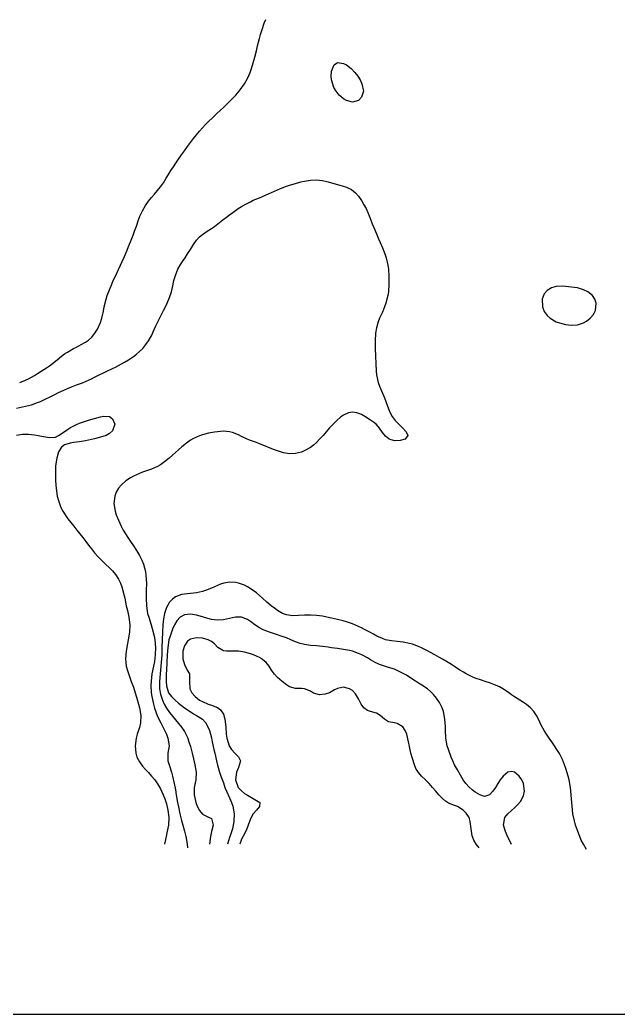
# Model space of a CAD drawing. Header units: metres. Extents: x 0 to 190, y 0 to 286.
# Drawn here: x 81.3 to 125.1, y 0 to 72.7 of the extents above; entities that cross this region are included whole.
import ezdxf

# ---------------------------------------------------------------- set-up
doc = ezdxf.new("R2010")
doc.units = ezdxf.units.M
doc.layers.add('engrave', color=7, linetype='Continuous')
doc.layers.add('outline', color=7, linetype='Continuous')

msp = doc.modelspace()

# ---------------------------------------------------------------- linework, layer by layer
at = {"layer": 'engrave'}
for points in [[(81.26, 46.21), (81.67, 46.37), (81.9, 46.48), (82.33, 46.73), (82.55, 46.87), (82.82, 47.04), (83.2, 47.28), (83.42, 47.43), (83.64, 47.59), (83.98, 47.87), (84.3, 48.14), (84.52, 48.3), (84.74, 48.44), (85.18, 48.69), (85.4, 48.8), (85.75, 48.98), (86.06, 49.16), (86.28, 49.31), (86.52, 49.53), (86.75, 49.81), (86.94, 50.11), (87.16, 50.61), (87.25, 50.91), (87.38, 51.43), (87.44, 51.74), (87.58, 52.3), (87.66, 52.57), (87.82, 53), (87.98, 53.4), (88.1, 53.68), (88.25, 54), (88.47, 54.47), (88.62, 54.79), (88.75, 55.06), (88.91, 55.44), (89.11, 55.89), (89.22, 56.17), (89.35, 56.49), (89.56, 57), (89.66, 57.28), (89.79, 57.65), (89.94, 58.11), (90.05, 58.39), (90.23, 58.78), (90.45, 59.17), (90.67, 59.48), (90.89, 59.75), (91.11, 60), (91.33, 60.25), (91.55, 60.53), (91.77, 60.83), (91.98, 61.15), (92.15, 61.43), (92.32, 61.71), (92.5, 61.98), (92.68, 62.26), (92.87, 62.54), (93.09, 62.86), (93.3, 63.17), (93.52, 63.47), (93.74, 63.77), (93.96, 64.05), (94.18, 64.33), (94.4, 64.6), (94.62, 64.85), (94.84, 65.09), (95.06, 65.31), (95.35, 65.58), (95.65, 65.86), (95.94, 66.13), (96.16, 66.34), (96.38, 66.55), (96.6, 66.77), (96.82, 66.99), (97.06, 67.24), (97.31, 67.52), (97.52, 67.8), (97.71, 68.07), (97.92, 68.45), (98.12, 68.9), (98.22, 69.18), (98.35, 69.6), (98.47, 70.01), (98.57, 70.48), (98.66, 70.84), (98.79, 71.39), (98.87, 71.67), (99.01, 72.12), (99.15, 72.5), (99.27, 72.78)], [(105.16, 66.84), (104.94, 66.97), (104.64, 67.24), (104.41, 67.52), (104.25, 67.8), (104.06, 68.35), (104.04, 68.63), (104.06, 68.98), (104.26, 69.46), (104.5, 69.62), (104.94, 69.56), (105.16, 69.45), (105.51, 69.18), (105.78, 68.9), (105.99, 68.63), (106.16, 68.35), (106.3, 68.07), (106.41, 67.52), (106.26, 67.09), (106.04, 66.84), (105.6, 66.71), (105.16, 66.84)], [(81.01, 44.34), (81.45, 44.42), (81.89, 44.52), (82.11, 44.58), (82.55, 44.74), (82.76, 44.83), (83.2, 45.03), (83.42, 45.14), (83.86, 45.36), (84.08, 45.47), (84.47, 45.65), (84.74, 45.77), (85.15, 45.93), (85.4, 46.03), (85.84, 46.19), (86.06, 46.28), (86.5, 46.48), (86.72, 46.59), (87.06, 46.76), (87.38, 46.92), (87.62, 47.04), (88.03, 47.24), (88.25, 47.34), (88.69, 47.57), (88.91, 47.69), (89.2, 47.87), (89.57, 48.12), (89.79, 48.28), (90.01, 48.47), (90.25, 48.7), (90.49, 48.98), (90.68, 49.25), (90.89, 49.63), (91.1, 50.08), (91.22, 50.36), (91.35, 50.64), (91.55, 51.04), (91.77, 51.47), (91.91, 51.74), (92.04, 52.02), (92.21, 52.42), (92.35, 52.85), (92.43, 53.17), (92.54, 53.68), (92.65, 54.04), (92.83, 54.51), (92.99, 54.79), (93.16, 55.06), (93.35, 55.34), (93.53, 55.62), (93.74, 55.95), (93.96, 56.3), (94.18, 56.62), (94.4, 56.86), (94.62, 57.04), (94.98, 57.28), (95.28, 57.48), (95.5, 57.63), (95.76, 57.83), (96.12, 58.11), (96.38, 58.3), (96.6, 58.47), (96.86, 58.66), (97.25, 58.94), (97.48, 59.09), (97.7, 59.22), (98.14, 59.44), (98.35, 59.54), (98.79, 59.72), (99.01, 59.81), (99.45, 60.01), (99.67, 60.11), (100.11, 60.31), (100.33, 60.41), (100.77, 60.58), (100.99, 60.65), (101.43, 60.78), (101.83, 60.88), (102.09, 60.94), (102.53, 61.02), (102.97, 61.05), (103.41, 61), (103.84, 60.88), (104.06, 60.82), (104.5, 60.7), (104.86, 60.6), (105.16, 60.51), (105.53, 60.32), (105.82, 60.09), (106.04, 59.84), (106.26, 59.53), (106.45, 59.22), (106.6, 58.94), (106.72, 58.66), (106.92, 58.16), (107.05, 57.83), (107.16, 57.56), (107.36, 57.09), (107.51, 56.72), (107.63, 56.45), (107.8, 56.06), (107.98, 55.62), (108.07, 55.34), (108.2, 54.79), (108.24, 54.5), (108.28, 53.96), (108.28, 53.4), (108.24, 52.85), (108.19, 52.57), (108.05, 52.02), (107.96, 51.74), (107.8, 51.36), (107.59, 50.91), (107.48, 50.64), (107.36, 50.22), (107.29, 49.81), (107.27, 49.25), (107.28, 48.7), (107.3, 48.14), (107.32, 47.59), (107.34, 47.04), (107.37, 46.76), (107.48, 46.21), (107.58, 45.93), (107.8, 45.43), (107.94, 45.1), (108.04, 44.82), (108.24, 44.29), (108.37, 43.99), (108.52, 43.72), (108.73, 43.44), (108.99, 43.16), (109.28, 42.89), (109.54, 42.61), (109.66, 42.33), (109.47, 42.06), (109.11, 41.96), (108.68, 41.95), (108.3, 42.06), (108.02, 42.28), (107.8, 42.56), (107.58, 42.88), (107.36, 43.13), (107.14, 43.32), (106.92, 43.46), (106.51, 43.72), (106.26, 43.86), (105.93, 43.99), (105.6, 44.04), (105.31, 43.99), (104.94, 43.83), (104.72, 43.67), (104.47, 43.44), (104.19, 43.16), (103.93, 42.89), (103.68, 42.61), (103.45, 42.33), (103.2, 42.06), (102.97, 41.81), (102.75, 41.62), (102.53, 41.46), (102.12, 41.23), (101.87, 41.12), (101.43, 41.01), (100.99, 40.99), (100.55, 41.06), (100.11, 41.2), (99.89, 41.29), (99.45, 41.46), (99.23, 41.55), (98.79, 41.73), (98.57, 41.81), (98.14, 41.97), (97.9, 42.06), (97.48, 42.26), (97.26, 42.38), (96.82, 42.56), (96.6, 42.61), (96.16, 42.64), (95.72, 42.61), (95.5, 42.58), (95.06, 42.5), (94.62, 42.39), (94.4, 42.31), (93.96, 42.12), (93.74, 41.99), (93.45, 41.78), (93.11, 41.5), (92.87, 41.29), (92.65, 41.09), (92.43, 40.89), (92.19, 40.67), (91.85, 40.4), (91.55, 40.19), (91.33, 40.07), (90.89, 39.88), (90.67, 39.8), (90.23, 39.64), (90.01, 39.56), (89.57, 39.35), (89.35, 39.23), (89.01, 39.01), (88.7, 38.73), (88.47, 38.47), (88.31, 38.18), (88.21, 37.9), (88.15, 37.35), (88.24, 36.8), (88.32, 36.52), (88.47, 36.13), (88.68, 35.69), (88.83, 35.41), (89, 35.14), (89.17, 34.86), (89.35, 34.58), (89.57, 34.25), (89.79, 33.91), (90.01, 33.55), (90.19, 33.2), (90.31, 32.92), (90.45, 32.38), (90.49, 32.09), (90.52, 31.54), (90.51, 30.99), (90.5, 30.43), (90.52, 29.88), (90.61, 29.32), (90.69, 29.05), (90.86, 28.49), (90.94, 28.22), (91.09, 27.66), (91.14, 27.39), (91.18, 26.83), (91.16, 26.28), (91.11, 25.79), (91.03, 25.45), (90.93, 24.9), (90.89, 24.62), (90.84, 24.07), (90.88, 23.51), (90.91, 23.24), (91.03, 22.68), (91.11, 22.39), (91.3, 21.85), (91.43, 21.57), (91.57, 21.3), (91.77, 20.93), (91.99, 20.47), (92.09, 20.19), (92.18, 19.64), (92.08, 19.08), (92.09, 18.53), (92.21, 18.16), (92.37, 17.7), (92.44, 17.42), (92.56, 16.87), (92.65, 16.41), (92.71, 16.04), (92.81, 15.49), (92.87, 15.16), (92.97, 14.66), (93.09, 14.16), (93.18, 13.83), (93.3, 13.39), (93.41, 12.99), (93.5, 12.44), (93.53, 12.16)], [(120.75, 50.58), (121.19, 50.46), (121.63, 50.41), (122.07, 50.43), (122.51, 50.57), (122.73, 50.69), (123.01, 50.91), (123.24, 51.19), (123.39, 51.49), (123.44, 52.02), (123.35, 52.3), (123.17, 52.58), (122.83, 52.85), (122.51, 53), (122.09, 53.13), (121.85, 53.17), (121.41, 53.22), (120.97, 53.25), (120.53, 53.23), (120.17, 53.13), (119.87, 52.94), (119.65, 52.69), (119.49, 52.3), (119.51, 51.74), (119.65, 51.4), (119.87, 51.11), (120.09, 50.91), (120.53, 50.66), (120.75, 50.58)], [(81.01, 42.36), (81.45, 42.44), (81.89, 42.44), (82.33, 42.38), (82.59, 42.33), (82.98, 42.25), (83.42, 42.19), (83.86, 42.22), (84.09, 42.33), (84.5, 42.61), (84.74, 42.76), (84.96, 42.91), (85.4, 43.14), (85.62, 43.23), (86.06, 43.39), (86.28, 43.46), (86.72, 43.58), (87.16, 43.71), (87.38, 43.75), (87.82, 43.72), (88.03, 43.56), (88.2, 43.16), (88.03, 42.67), (87.82, 42.47), (87.58, 42.33), (87.16, 42.2), (86.72, 42.09), (86.5, 42.03), (86.06, 41.95), (85.62, 41.88), (85.18, 41.82), (84.95, 41.78), (84.52, 41.66), (84.3, 41.49), (84.08, 41.14), (83.96, 40.67), (83.88, 40.12), (83.86, 39.72), (83.86, 39.29), (83.87, 39.01), (83.91, 38.46), (84, 37.9), (84.08, 37.57), (84.27, 37.07), (84.41, 36.8), (84.58, 36.52), (84.77, 36.24), (84.98, 35.97), (85.2, 35.69), (85.43, 35.41), (85.65, 35.14), (85.87, 34.86), (86.08, 34.58), (86.29, 34.31), (86.51, 34.03), (86.73, 33.75), (86.97, 33.48), (87.23, 33.2), (87.52, 32.92), (87.82, 32.65), (88.03, 32.43), (88.25, 32.16), (88.47, 31.83), (88.62, 31.54), (88.73, 31.26), (88.88, 30.71), (88.94, 30.43), (89.05, 29.88), (89.13, 29.54), (89.24, 29.05), (89.31, 28.49), (89.29, 27.94), (89.19, 27.39), (89.13, 27.11), (89.03, 26.56), (88.99, 26), (89.05, 25.45), (89.13, 25.14), (89.31, 24.62), (89.41, 24.34), (89.57, 23.92), (89.69, 23.51), (89.79, 23.19), (89.94, 22.68), (90.02, 22.41), (90.12, 21.85), (90.1, 21.3), (90.01, 20.97), (89.85, 20.47), (89.78, 20.19), (89.71, 19.64), (89.75, 19.08), (89.83, 18.81), (90.01, 18.45), (90.23, 18.14), (90.45, 17.89), (90.67, 17.67), (90.9, 17.42), (91.13, 17.15), (91.33, 16.86), (91.55, 16.48), (91.75, 16.04), (91.86, 15.76), (91.99, 15.38), (92.09, 14.93), (92.16, 14.38), (92.14, 13.83), (92.03, 13.27), (91.96, 12.99), (91.84, 12.44)], [(122.73, 12.05), (122.51, 12.43), (122.36, 12.72), (122.24, 12.99), (122.07, 13.44), (121.94, 13.83), (121.85, 14.13), (121.74, 14.66), (121.68, 15.21), (121.64, 15.76), (121.62, 16.04), (121.56, 16.59), (121.47, 17.15), (121.4, 17.42), (121.23, 17.98), (121.13, 18.25), (120.97, 18.63), (120.75, 19.06), (120.57, 19.36), (120.39, 19.64), (120.2, 19.91), (120, 20.19), (119.81, 20.47), (119.64, 20.74), (119.43, 21.15), (119.22, 21.57), (119.07, 21.85), (118.88, 22.13), (118.63, 22.41), (118.34, 22.65), (118.12, 22.81), (117.87, 22.96), (117.46, 23.22), (117.24, 23.36), (117.02, 23.52), (116.62, 23.79), (116.36, 23.94), (116.08, 24.07), (115.7, 24.22), (115.33, 24.34), (115.04, 24.43), (114.6, 24.59), (114.38, 24.67), (113.94, 24.89), (113.73, 25.01), (113.46, 25.17), (113.07, 25.43), (112.85, 25.58), (112.61, 25.73), (112.19, 25.98), (111.97, 26.1), (111.63, 26.28), (111.31, 26.45), (111.09, 26.57), (110.65, 26.79), (110.43, 26.89), (109.99, 27.06), (109.77, 27.12), (109.33, 27.21), (108.89, 27.26), (108.46, 27.3), (108.02, 27.39), (107.8, 27.47), (107.39, 27.66), (107.14, 27.8), (106.87, 27.94), (106.48, 28.15), (106.26, 28.25), (105.82, 28.46), (105.6, 28.55), (105.16, 28.7), (104.93, 28.77), (104.5, 28.88), (104.06, 28.98), (103.74, 29.05), (103.41, 29.11), (102.97, 29.16), (102.53, 29.18), (102.09, 29.18), (101.65, 29.16), (101.21, 29.15), (100.77, 29.22), (100.49, 29.32), (100.11, 29.53), (99.89, 29.69), (99.66, 29.88), (99.34, 30.15), (99.02, 30.43), (98.79, 30.63), (98.57, 30.81), (98.34, 30.99), (97.92, 31.26), (97.7, 31.38), (97.26, 31.54), (97.04, 31.59), (96.6, 31.61), (96.18, 31.54), (95.94, 31.46), (95.5, 31.27), (95.28, 31.17), (94.84, 30.99), (94.62, 30.92), (94.18, 30.83), (93.74, 30.78), (93.3, 30.73), (93.09, 30.69), (92.65, 30.52), (92.43, 30.36), (92.21, 30.13), (91.99, 29.76), (91.84, 29.32), (91.77, 28.92), (91.72, 28.49), (91.7, 27.94), (91.68, 27.39), (91.66, 26.83), (91.64, 26.28), (91.61, 25.73), (91.56, 25.17), (91.53, 24.9), (91.48, 24.34), (91.48, 23.79), (91.55, 23.41), (91.69, 22.96), (91.82, 22.68), (91.99, 22.39), (92.21, 22.07), (92.43, 21.79), (92.65, 21.53), (92.87, 21.27), (93.09, 21), (93.3, 20.67), (93.52, 20.23), (93.64, 19.91), (93.74, 19.58), (93.87, 19.08), (93.96, 18.67), (94.06, 18.25), (94.17, 17.7), (94.13, 17.15), (94.02, 16.59), (94.02, 16.04), (94.13, 15.49), (94.23, 15.21), (94.4, 14.89), (94.62, 14.64), (95.06, 14.42), (95.28, 14.32), (95.41, 13.83), (95.28, 13.35), (95.21, 12.99), (95.14, 12.44)], [(117.24, 12.42), (117.1, 12.72), (116.96, 12.99), (116.8, 13.35), (116.67, 13.83), (116.76, 14.38), (116.97, 14.66), (117.24, 14.9), (117.46, 15.09), (117.68, 15.3), (117.9, 15.56), (118.12, 15.97), (118.19, 16.32), (118.13, 16.87), (118.01, 17.15), (117.82, 17.42), (117.47, 17.7), (117.24, 17.76), (116.99, 17.7), (116.65, 17.42), (116.43, 17.15), (116.25, 16.87), (116.07, 16.59), (115.89, 16.32), (115.63, 16.04), (115.26, 15.93), (114.93, 16.04), (114.6, 16.24), (114.38, 16.41), (114.16, 16.6), (113.91, 16.87), (113.71, 17.15), (113.51, 17.47), (113.29, 17.86), (113.08, 18.25), (112.95, 18.53), (112.83, 18.81), (112.63, 19.36), (112.55, 19.64), (112.45, 20.19), (112.42, 20.74), (112.41, 21.05), (112.38, 21.57), (112.28, 22.13), (112.18, 22.41), (111.97, 22.81), (111.75, 23.12), (111.53, 23.38), (111.31, 23.6), (111.09, 23.79), (110.69, 24.07), (110.43, 24.22), (110.21, 24.35), (109.81, 24.62), (109.55, 24.79), (109.33, 24.93), (108.89, 25.14), (108.68, 25.23), (108.24, 25.37), (107.95, 25.45), (107.58, 25.58), (107.26, 25.73), (106.92, 25.92), (106.7, 26.06), (106.29, 26.28), (106.04, 26.39), (105.6, 26.55), (105.38, 26.6), (104.94, 26.68), (104.5, 26.74), (104.06, 26.81), (103.84, 26.84), (103.41, 26.9), (102.97, 26.95), (102.53, 26.98), (102.09, 27.03), (101.79, 27.11), (101.43, 27.24), (101.09, 27.39), (100.77, 27.52), (100.38, 27.66), (100.11, 27.75), (99.67, 27.89), (99.45, 27.96), (99.01, 28.15), (98.79, 28.27), (98.46, 28.49), (98.14, 28.73), (97.92, 28.87), (97.48, 29.03), (97.04, 29.03), (96.6, 28.94), (96.16, 28.85), (95.72, 28.83), (95.28, 28.88), (94.84, 28.99), (94.62, 29.06), (94.18, 29.19), (93.74, 29.27), (93.3, 29.22), (92.99, 29.05), (92.74, 28.77), (92.58, 28.49), (92.43, 28.16), (92.25, 27.66), (92.17, 27.39), (92.08, 26.83), (92.05, 26.28), (92.02, 25.73), (92, 25.17), (91.98, 24.9), (91.96, 24.34), (91.99, 24.01), (92.15, 23.51), (92.35, 23.24), (92.62, 22.96), (92.87, 22.75), (93.09, 22.57), (93.31, 22.41), (93.73, 22.13), (93.96, 21.98), (94.2, 21.85), (94.62, 21.57), (94.84, 21.34), (95.03, 21.02), (95.14, 20.74), (95.28, 20.22), (95.34, 19.91), (95.46, 19.36), (95.52, 19.08), (95.65, 18.53), (95.72, 18.22), (95.88, 17.7), (95.98, 17.42), (96.16, 16.92), (96.27, 16.59), (96.38, 16.3), (96.6, 15.83), (96.76, 15.49), (96.85, 15.21), (96.94, 14.66), (96.93, 14.1), (96.83, 13.55), (96.73, 13.27), (96.6, 12.91), (96.46, 12.44)], [(114.87, 12.16), (114.65, 12.44), (114.5, 12.72), (114.38, 13.04), (114.29, 13.55), (114.23, 14.1), (114.14, 14.38), (113.94, 14.7), (113.71, 14.93), (113.29, 15.18), (113.07, 15.26), (112.63, 15.44), (112.41, 15.58), (112.19, 15.77), (111.94, 16.04), (111.71, 16.32), (111.47, 16.59), (111.23, 16.87), (110.95, 17.15), (110.65, 17.42), (110.43, 17.68), (110.25, 17.98), (110.14, 18.25), (109.99, 18.7), (109.89, 19.08), (109.77, 19.58), (109.71, 19.91), (109.58, 20.47), (109.47, 20.74), (109.29, 21.02), (108.89, 21.27), (108.68, 21.32), (108.24, 21.39), (107.94, 21.57), (107.63, 21.85), (107.36, 22.03), (106.93, 22.13), (106.7, 22.21), (106.43, 22.41), (106.24, 22.68), (106.04, 23.06), (105.82, 23.43), (105.6, 23.67), (105.38, 23.81), (104.94, 23.93), (104.5, 23.82), (104.28, 23.72), (103.92, 23.51), (103.62, 23.41), (103.19, 23.35), (102.75, 23.49), (102.53, 23.63), (102.09, 23.79), (101.87, 23.83), (101.43, 23.83), (100.99, 23.95), (100.77, 24.09), (100.46, 24.34), (100.13, 24.62), (99.89, 24.87), (99.68, 25.17), (99.51, 25.45), (99.29, 25.73), (99.01, 25.95), (98.79, 26.08), (98.36, 26.28), (98.14, 26.37), (97.7, 26.49), (97.26, 26.55), (97.04, 26.56), (96.82, 26.56), (96.38, 26.55), (96.16, 26.57), (95.74, 26.83), (95.5, 27.08), (95.28, 27.26), (95.05, 27.39), (94.62, 27.5), (94.18, 27.52), (93.74, 27.44), (93.52, 27.29), (93.3, 26.94), (93.19, 26.56), (93.18, 26), (93.3, 25.58), (93.51, 25.17), (93.68, 24.9), (93.67, 24.34), (93.71, 23.79), (93.86, 23.51), (94.09, 23.24), (94.4, 22.98), (94.62, 22.86), (95.05, 22.68), (95.28, 22.6), (95.72, 22.43), (95.94, 22.27), (96.16, 21.95), (96.26, 21.57), (96.34, 21.02), (96.37, 20.47), (96.41, 20.19), (96.58, 19.64), (96.75, 19.36), (97, 19.08), (97.26, 18.83), (97.41, 18.53), (97.26, 18.05), (97.12, 17.7), (97.05, 17.15), (97.24, 16.59), (97.48, 16.33), (97.7, 16.15), (97.92, 16.01), (98.35, 15.77), (98.57, 15.63), (98.82, 15.49), (98.79, 15.2), (98.57, 14.93), (98.35, 14.66), (98.14, 14.29), (97.98, 13.83), (97.88, 13.55), (97.7, 13.19), (97.48, 12.79), (97.36, 12.44)]]:
    msp.add_lwpolyline(points, dxfattribs=at)
at = {"layer": 'outline'}
msp.add_lwpolyline([(0, 0), (190, 0), (190, 286), (0, 286)], close=True, dxfattribs=at)

doc.saveas('drawing.dxf')
